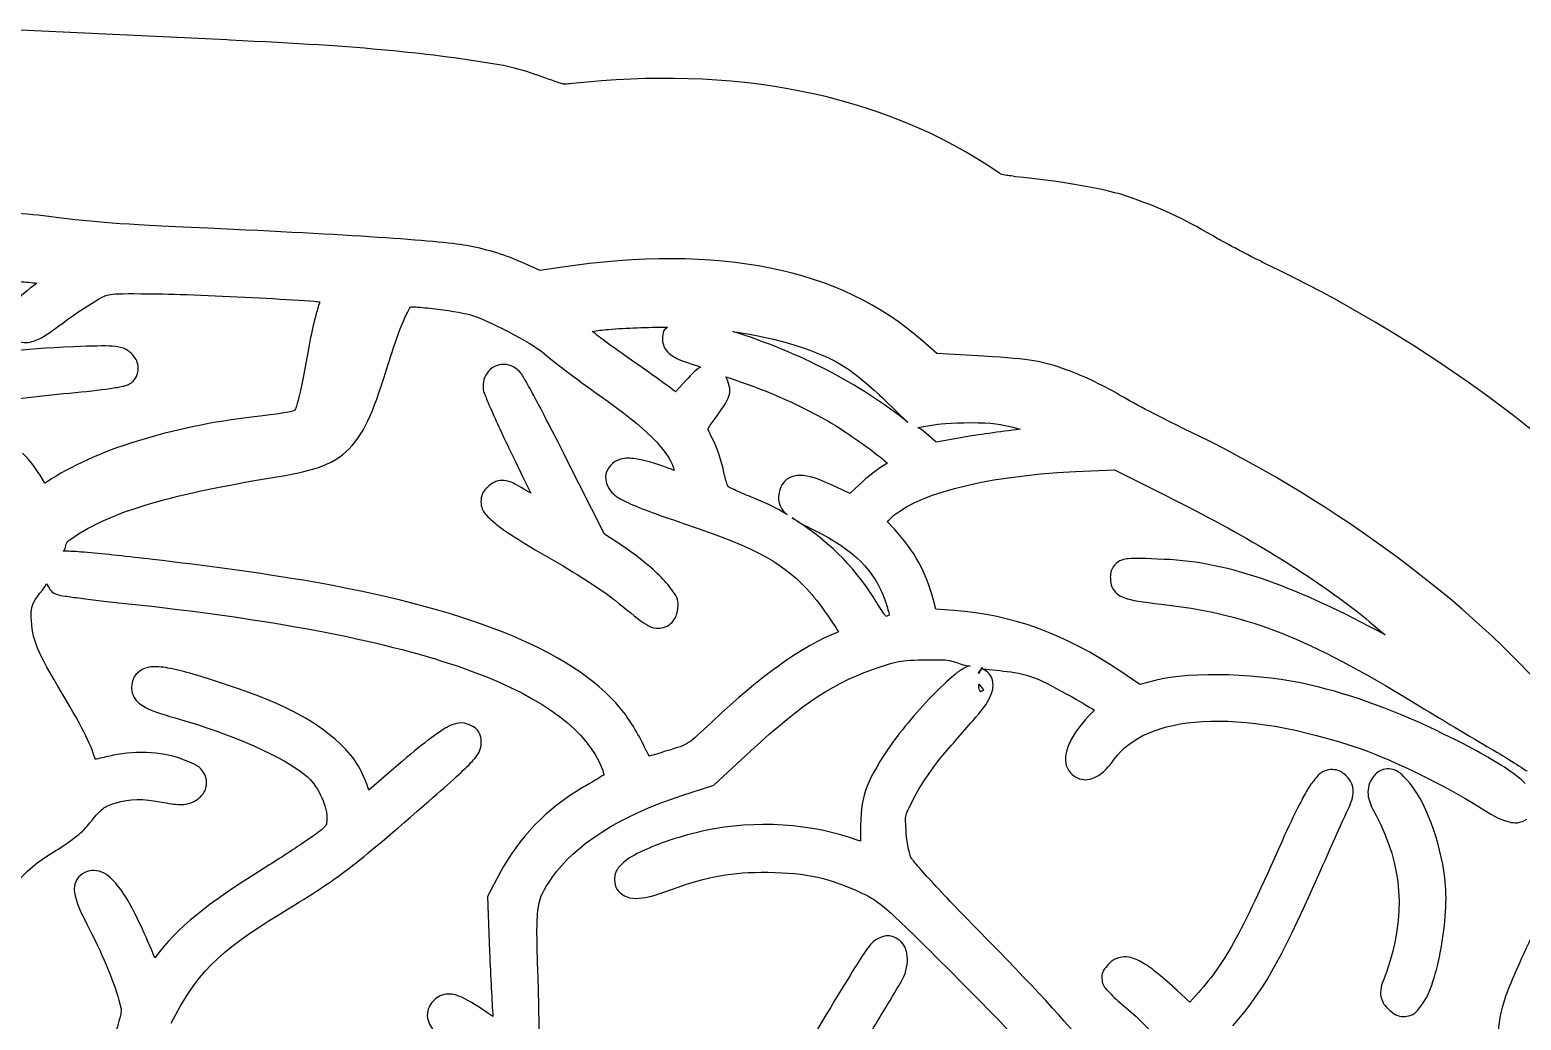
# Model space of a CAD drawing. Extents: x 3 to 1707, y 187 to 1378.
# Drawn here: x 132.5 to 212.2, y 744.8 to 797.8 of the extents above; entities that cross this region are included whole.
import ezdxf

# ---------------------------------------------------------------- set-up
doc = ezdxf.new("R2010")
doc.units = 0
doc.layers.add('Drawings', color=7, linetype='CONTINUOUS')

msp = doc.modelspace()

# ---------------------------------------------------------------- linework, layer by layer
at = {"layer": 'Drawings', "color": 7}
for points in [[(143.208216, 797.203034), (143.035405, 797.219974), (131.613656, 797.754874), (131.605185, 797.754874), (131.444515, 797.757697), (131.275657, 797.757697), (131.27481, 797.755552)], [(191.356306, 788.783934), (191.353482, 788.783934)], [(160.834228, 785.056884), (159.764323, 784.897086), (158.672337, 785.382324)], [(166.569161, 781.875067), (166.569302, 781.875039)], [(170.060343, 781.638024), (170.060343, 781.637883)], [(183.462418, 780.309074), (180.947535, 780.452497), (180.208513, 781.114191), (180.203148, 781.114191)], [(157.568858, 779.845801), (157.568717, 779.845745)], [(158.092657, 779.840154), (158.087292, 779.840154)], [(169.679565, 779.217309), (169.679819, 779.21714)], [(167.407606, 778.853302), (166.999494, 778.412164), (166.938813, 778.456207), (166.933165, 778.461854)], [(178.167505, 777.981951), (178.167505, 777.987598), (179.408386, 776.779993)], [(179.948844, 776.497947), (181.013271, 776.680049)], [(182.331352, 775.974227), (180.919495, 775.715049), (180.114314, 776.40986)], [(164.04894, 770.245381), (163.199596, 770.796797), (161.15904, 774.855273)], [(188.359358, 774.146826), (190.444049, 774.240559), (193.151961, 772.884054)], [(169.823207, 773.327903), (169.81756, 773.327903)], [(171.014447, 772.804126), (171.014447, 772.79848)], [(176.799755, 773.438209), (176.799755, 773.443855), (176.314415, 772.980667), (175.597474, 773.311528)], [(178.691445, 771.064275), (178.310921, 771.477831), (178.410175, 771.57721)], [(181.857109, 766.730049), (180.897471, 766.80176), (180.776136, 767.270483)], [(183.175275, 763.351957), (183.180922, 763.38019)], [(183.340858, 763.628357), (183.340632, 763.627792)], [(183.373697, 763.678329), (183.373697, 763.677482)], [(192.611474, 762.985833), (191.800758, 762.776345), (190.725319, 763.498712)], [(183.197074, 762.783347), (183.197215, 762.784109)], [(183.340632, 762.403615), (183.290991, 762.375382)], [(167.341531, 756.832252), (169.045698, 757.383668), (171.025601, 759.219906)], [(136.904023, 758.973292), (136.898376, 758.973292)], [(151.41963, 757.815434), (150.61442, 757.115117)], [(205.125125, 758.267781), (205.125125, 758.26795)], [(157.618471, 752.686367), (156.962183, 751.440168), (157.066971, 748.501069)], [(139.198233, 748.188108), (139.198233, 748.182461), (139.181574, 748.159875), (139.115414, 748.319673)], [(194.784604, 746.146504), (194.464733, 745.793593), (193.791899, 746.416692)]]:
    msp.add_lwpolyline(points, dxfattribs=at)
for points in [[(152.847836, 782.961271)], [(183.511579, 776.75176)], [(173.220473, 771.673117)]]:
    msp.add_lwpolyline(points, close=True, dxfattribs=at)
for points in [[(157.578063, 795.88631), (153.978225, 796.495039), (150.28862, 796.880954), (143.208216, 797.203034)], [(160.764962, 794.9317), (159.7554, 795.271793), (158.78441, 795.682186), (157.578063, 795.88631)], [(184.329016, 790.075927), (177.913823, 794.5147), (169.848423, 795.796727), (161.485489, 794.890197)], [(161.020226, 794.857447), (160.931844, 794.848977), (160.850238, 794.906855), (160.764962, 794.9317)], [(161.485489, 794.890197), (161.265522, 794.873257), (161.313242, 794.848413), (161.020226, 794.857447)], [(184.382666, 790.043177), (184.3629, 790.045266), (184.347088, 790.065763), (184.329016, 790.075927)], [(185.152608, 789.903142), (184.717898, 790.003651), (184.781996, 789.922905), (184.382666, 790.043177)], [(191.353482, 788.783934), (189.971416, 789.283939), (187.484854, 789.677561), (185.152608, 789.903142)], [(195.984315, 786.574288), (194.317025, 787.58079), (193.217838, 788.110326), (191.356306, 788.783934)], [(133.518137, 787.781018), (132.756102, 787.874469), (132.032441, 787.936581), (131.196283, 787.962838)], [(142.022342, 787.152385), (136.815105, 787.392929), (136.425291, 787.423138), (133.518137, 787.781018)], [(155.843089, 786.226007), (154.193702, 786.504948), (149.454298, 786.809101), (142.022342, 787.152385)], [(180.203148, 781.114191), (175.785562, 785.050136), (169.331514, 786.300486), (160.834228, 785.056884)], [(198.553583, 785.241132), (197.668518, 785.664258), (195.922786, 786.611443), (195.984315, 786.574288)], [(158.672337, 785.382324), (157.824178, 785.754914), (156.741058, 786.074058), (155.843089, 786.226007)], [(219.383689, 770.288097), (213.732254, 776.232614), (206.511201, 781.436921), (198.553583, 785.241132)], [(132.88331, 784.218735), (132.392238, 783.843604), (131.975317, 783.508847), (131.703083, 783.182052)], [(131.940218, 784.306821), (132.317862, 784.284235), (132.578632, 784.249226), (132.88331, 784.218735)], [(134.284126, 782.101213), (134.922031, 782.581567), (135.849564, 783.187755), (136.175788, 783.358451)], [(136.175788, 783.358451), (136.556989, 783.558057), (136.582967, 783.591372), (136.936863, 783.628639)], [(136.936863, 783.628639), (137.290787, 783.665624), (137.974578, 783.662801), (139.324905, 783.645579)], [(139.324905, 783.645579), (140.773498, 783.625816), (143.136522, 783.525872), (145.137772, 783.414069)], [(145.137772, 783.414069), (146.138383, 783.358168), (147.049426, 783.301138), (147.713309, 783.248625)], [(147.972554, 783.14868), (147.754281, 782.530832), (147.494867, 781.352335), (147.316239, 780.319887)], [(147.713309, 783.248625), (147.83247, 783.240155), (147.892643, 783.228862), (147.994579, 783.220392)], [(147.994579, 783.220392), (147.986108, 783.192159), (147.983849, 783.176631), (147.972554, 783.14868)], [(151.651062, 779.889844), (151.990867, 780.969836), (152.295489, 781.816315), (152.544513, 782.376765)], [(152.544513, 782.376765), (152.66452, 782.646954), (152.772386, 782.842918), (152.847836, 782.961271)], [(152.847836, 782.961355), (152.904592, 782.959605), (152.94836, 782.960678), (153.024318, 782.955709)], [(153.024318, 782.955709), (153.285229, 782.938769), (153.643784, 782.905454), (154.017022, 782.861976)], [(154.017022, 782.861976), (154.763471, 782.775018), (155.619197, 782.640348), (155.985913, 782.547659)], [(155.985913, 782.547659), (156.787621, 782.344947), (159.381032, 780.985393), (159.896077, 780.523955)], [(132.795069, 781.152757), (133.240312, 781.323848), (133.64687, 781.62131), (134.284126, 782.101213)], [(162.543167, 781.643558), (162.827148, 781.678284), (163.069422, 781.718657), (163.420071, 781.748302)], [(164.462417, 780.231914), (163.559111, 780.86162), (163.011113, 781.274949), (162.543167, 781.643558)], [(163.420071, 781.748302), (164.365676, 781.828201), (165.500244, 781.856433), (166.569161, 781.875067)], [(166.359726, 781.65454), (166.277838, 781.441664), (166.253837, 781.021474), (166.43142, 780.733668)], [(166.569302, 781.875039), (166.504639, 781.791187), (166.392198, 781.738956), (166.359726, 781.65454)], [(179.408386, 776.779993), (176.844257, 778.836363), (173.614437, 780.519579), (170.060343, 781.638024)], [(170.060343, 781.637883), (172.467925, 781.274582), (174.621797, 780.650918), (176.110374, 779.702378)], [(134.834863, 780.817464), (131.95942, 780.70312), (130.388277, 780.499957), (128.60835, 779.990325)], [(131.956765, 781.108714), (132.286886, 780.993242), (132.572419, 781.067212), (132.795069, 781.152757)], [(136.903007, 780.850496), (136.472447, 780.875906), (135.884804, 780.858966), (134.834863, 780.817464)], [(137.504147, 780.740106), (137.30451, 780.814923), (137.118315, 780.837227), (136.903007, 780.850496)], [(138.006034, 780.387195), (137.902968, 780.511419), (137.70367, 780.665288), (137.504147, 780.740106)], [(166.43142, 780.733668), (166.60906, 780.445834), (166.827897, 780.32144), (167.065654, 780.198768)], [(138.29281, 779.786145), (138.251019, 780.064521), (138.126776, 780.241682), (138.006034, 780.387195)], [(147.316239, 780.319887), (147.146534, 779.339557), (146.890027, 778.135143), (146.792327, 777.788867)], [(159.896077, 780.523955), (160.396948, 780.07525), (161.683883, 779.10977), (162.918326, 778.235539)], [(166.933165, 778.461854), (166.558685, 778.748079), (165.480422, 779.522252), (164.462417, 780.231914)], [(167.065654, 780.198768), (167.321765, 780.066639), (167.906838, 779.885468), (168.328616, 779.73558)], [(187.918576, 779.570163), (186.538599, 780.069434), (186.055265, 780.159892), (183.462418, 780.309074)], [(138.017046, 778.970045), (138.199486, 779.152994), (138.334375, 779.507769), (138.29281, 779.786145)], [(149.560865, 775.362646), (150.477611, 776.291112), (150.939401, 777.627911), (151.651062, 779.889844)], [(157.099952, 779.608588), (156.832547, 779.372561), (156.712539, 779.022163), (156.713894, 778.698727)], [(157.568717, 779.845745), (157.395934, 779.806783), (157.232893, 779.725755), (157.099952, 779.608588)], [(158.087292, 779.840154), (157.924166, 779.881939), (157.741641, 779.884762), (157.568858, 779.845801)], [(158.655197, 779.503788), (158.506387, 779.652575), (158.314318, 779.781035), (158.092657, 779.840154)], [(158.853732, 779.233599), (158.802905, 779.317451), (158.839613, 779.318298), (158.655197, 779.503788)], [(159.03572, 778.919283), (158.965692, 779.044354), (158.904277, 779.149945), (158.853732, 779.233599)], [(168.328616, 779.73558), (167.983417, 779.522139), (167.814277, 779.293792), (167.407606, 778.853302)], [(169.86706, 778.224726), (169.977749, 778.552876), (169.821315, 778.922925), (169.679565, 779.217309)], [(169.679819, 779.21714), (171.834594, 778.498189), (173.308544, 777.87461), (175.178322, 776.823952)], [(176.110374, 779.702378), (176.483838, 779.464375), (177.494784, 778.635853), (178.167505, 777.981951)], [(190.819489, 778.186075), (190.030375, 778.662476), (188.797429, 779.252148), (187.918576, 779.570163)], [(130.229782, 777.806625), (130.690838, 777.903746), (132.627002, 778.156487), (134.310923, 778.313913)], [(134.310923, 778.313913), (135.170574, 778.394377), (135.968273, 778.480205), (136.572124, 778.56208)], [(136.572124, 778.56208), (136.874035, 778.603018), (137.124781, 778.64085), (137.322159, 778.677835)], [(137.322159, 778.677835), (137.420989, 778.697598), (137.5033, 778.715949), (137.586882, 778.738536)], [(137.586882, 778.738536), (137.628673, 778.749829), (137.668572, 778.761122), (137.724764, 778.782579)], [(137.724764, 778.782579), (137.753001, 778.793872), (137.785502, 778.807989), (137.829552, 778.832269)], [(137.829552, 778.832269), (137.852141, 778.843562), (137.876538, 778.854855), (137.906752, 778.876312)], [(137.906752, 778.876312), (137.937248, 778.896075), (138.015663, 778.968634), (138.017046, 778.970045)], [(156.713894, 778.698727), (156.715137, 778.405388), (156.760316, 778.414761), (156.791094, 778.323767)], [(156.791094, 778.323767), (156.821873, 778.232857), (156.859767, 778.132348), (156.906923, 778.014984)], [(159.576207, 777.926699), (159.360476, 778.333592), (159.175946, 778.669083), (159.03572, 778.919283)], [(146.792327, 777.788867), (146.729358, 777.565544), (146.68144, 777.447418), (146.670992, 777.430422)], [(156.906923, 778.014984), (157.001518, 777.780086), (157.132538, 777.478672), (157.292981, 777.121667)], [(161.15904, 774.855273), (160.569787, 776.024509), (160.007642, 777.113056), (159.576207, 777.926699)], [(162.918326, 778.235539), (165.547005, 776.373948), (166.523247, 775.34565), (166.894706, 774.353518)], [(169.11149, 776.989537), (169.488061, 777.498068), (169.728076, 777.812977), (169.86706, 778.224726)], [(194.227824, 776.404976), (193.064454, 776.961135), (191.484897, 777.784434), (190.819489, 778.186075)], [(144.48702, 777.071469), (140.129014, 776.575163), (135.881331, 775.27967), (133.434838, 773.597498)], [(146.626857, 777.407836), (146.458282, 777.335842), (145.786238, 777.219522), (144.48702, 777.071469)], [(146.670992, 777.430422), (146.659697, 777.413482), (146.711004, 777.444538), (146.626857, 777.407836)], [(157.292981, 777.121667), (157.613557, 776.407658), (158.050442, 775.479361), (158.533862, 774.496885)], [(168.736473, 776.438121), (168.827397, 776.586344), (168.962935, 776.789084), (169.11149, 776.989537)], [(175.178322, 776.823952), (175.782089, 776.484677), (176.716992, 775.848223), (177.48363, 775.268941)], [(181.013271, 776.680049), (181.362084, 776.737644), (182.597063, 776.788463), (183.511579, 776.75176)], [(183.511579, 776.751732), (184.406414, 776.716158), (184.873089, 776.542809), (185.414282, 776.415365)], [(168.731108, 776.426828), (168.733932, 776.432474), (168.733536, 776.432474), (168.736473, 776.438121)], [(168.957231, 775.936056), (168.867437, 776.113076), (168.7873, 776.290322), (168.731108, 776.426828)], [(169.585931, 774.083273), (169.460275, 774.691438), (169.215968, 775.425549), (168.957231, 775.936056)], [(180.114314, 776.40986), (180.070546, 776.44741), (179.992894, 776.460961), (179.948844, 776.497947)], [(185.414282, 776.415365), (184.317975, 776.27166), (183.090874, 776.111043), (182.331352, 775.974227)], [(213.453327, 762.442943), (208.897069, 767.609051), (201.673108, 772.845685), (194.227824, 776.404976)], [(133.313503, 773.525787), (132.968502, 774.093465), (132.623105, 774.670602), (132.105716, 775.135936)], [(145.601031, 773.851764), (147.427211, 774.150157), (148.64409, 774.43418), (149.560865, 775.362646)], [(177.48363, 775.268941), (177.816235, 775.017669), (178.094766, 774.794601), (178.32744, 774.596208)], [(158.533862, 774.496885), (158.820808, 773.913735), (159.026713, 773.480981), (159.261843, 772.991508)], [(163.960671, 774.778282), (163.677735, 774.679749), (163.345977, 774.360181), (163.276824, 774.011816)], [(164.749334, 774.844347), (164.488705, 774.87258), (164.243664, 774.876815), (163.960671, 774.778282)], [(166.64653, 774.320486), (165.875035, 774.609534), (165.270874, 774.790112), (164.749334, 774.844347)], [(166.894706, 774.353518), (166.92012, 774.288018), (166.911649, 774.276725), (166.933307, 774.215742)], [(178.32744, 774.596208), (177.833347, 774.315009), (177.274957, 773.891177), (176.799755, 773.438209)], [(133.434838, 773.597498), (133.380905, 773.560513), (133.362071, 773.555431), (133.313503, 773.525787)], [(134.603996, 770.482565), (136.6079, 771.911572), (139.622327, 772.87485), (145.601031, 773.851764)], [(157.51357, 773.647668), (157.19833, 773.574827), (157.025547, 773.382279), (156.945523, 773.300263)], [(158.307739, 773.542924), (158.088336, 773.636375), (157.828809, 773.720509), (157.51357, 773.647668)], [(159.261843, 772.991508), (158.971199, 773.161752), (158.514011, 773.455092), (158.307739, 773.542924)], [(163.276824, 774.011816), (163.208773, 773.668786), (163.381302, 773.247411), (163.596694, 773.030272)], [(166.933307, 774.215742), (166.830806, 774.253292), (166.754283, 774.280113), (166.64653, 774.320486)], [(169.762413, 773.465679), (169.700573, 773.630841), (169.631392, 773.86348), (169.585931, 774.083273)], [(172.933696, 773.719493), (172.648982, 773.498712), (172.542782, 773.167766), (172.514545, 772.925443)], [(173.810601, 773.934627), (173.549125, 773.96286), (173.218411, 773.940274), (172.933696, 773.719493)], [(175.597474, 773.311528), (174.829961, 773.665935), (174.333496, 773.880505), (173.810601, 773.934627)], [(178.410175, 771.57721), (179.63705, 772.839587), (183.174484, 773.912606), (188.359358, 774.146826)], [(156.675294, 772.936341), (156.578723, 772.729676), (156.582394, 772.369651), (156.675294, 772.164341)], [(156.945523, 773.300263), (156.872672, 773.225446), (156.771583, 773.143006), (156.675294, 772.936341)], [(163.596694, 773.030272), (163.812144, 772.813161), (164.051199, 772.680071), (164.363276, 772.528489)], [(169.81756, 773.327903), (169.800618, 773.364041), (169.785567, 773.403849), (169.762413, 773.465679)], [(170.121024, 773.18448), (169.997346, 773.241792), (169.895127, 773.289506), (169.823207, 773.327903)], [(171.014447, 772.79848), (170.691781, 772.926375), (170.368184, 773.069515), (170.121024, 773.18448)], [(172.96679, 771.850166), (172.344218, 772.215414), (171.691602, 772.536027), (171.014447, 772.804126)], [(172.514545, 772.925443), (172.497602, 772.783714), (172.486279, 772.547179), (172.586239, 772.313354)], [(193.151961, 772.884054), (197.522447, 770.697954), (200.254559, 769.044467), (203.338279, 766.730162)], [(156.675294, 772.164341), (156.861094, 771.753694), (157.051102, 771.669024), (157.348128, 771.40338)], [(164.363276, 772.528489), (164.987458, 772.225268), (165.923886, 771.886219), (167.418618, 771.381528)], [(172.586239, 772.313354), (172.673661, 772.10669), (172.823261, 771.96832), (172.96679, 771.850166)], [(157.348128, 771.40338), (157.626546, 771.154367), (158.029942, 770.887396), (158.589009, 770.532114)], [(167.418618, 771.381528), (171.459577, 770.017146), (172.831196, 769.242747), (174.279365, 767.576696)], [(173.220473, 771.673117), (173.51812, 771.472664), (173.832654, 771.304509), (174.444835, 771.000384)], [(177.582883, 767.405097), (176.524612, 769.117562), (175.000654, 770.575593), (173.220473, 771.673117)], [(134.295167, 769.89806), (134.478708, 770.060399), (134.377901, 770.321271), (134.603996, 770.482565)], [(158.589009, 770.532114), (159.148076, 770.17686), (159.82941, 769.771916), (160.497218, 769.390687)], [(174.444835, 771.000384), (176.553894, 769.952719), (177.623065, 768.856295), (178.178517, 767.289314)], [(180.776136, 767.270483), (180.399509, 768.751692), (179.756041, 769.915113), (178.691445, 771.064275)], [(134.449567, 769.89806), (134.390269, 769.900262), (134.347688, 769.897157), (134.295167, 769.89806)], [(135.585688, 769.820984), (135.125846, 769.860228), (134.741822, 769.887049), (134.449567, 769.89806)], [(139.082235, 769.451529), (137.730778, 769.609633), (136.505343, 769.742469), (135.585688, 769.820984)], [(166.12259, 768.607648), (165.571769, 769.148505), (164.840596, 769.731994), (164.04894, 770.245381)], [(147.123181, 768.337657), (144.974872, 768.705306), (141.78515, 769.135095), (139.082235, 769.451529)], [(160.497218, 769.390687), (161.782487, 768.656971), (163.346711, 767.626358), (163.784189, 767.262182)], [(190.455089, 769.157116), (190.208014, 768.882975), (190.22346, 768.585005), (190.22346, 768.484383)], [(191.177564, 769.487949), (190.97454, 769.465363), (190.702079, 769.431201), (190.455089, 769.157116)], [(193.085773, 769.459716), (192.073162, 769.500089), (191.583304, 769.530863), (191.177564, 769.487949)], [(204.910071, 765.417785), (200.28994, 767.915971), (196.661836, 769.316717), (193.085773, 769.459716)], [(132.580072, 766.632024), (132.580072, 767.339371), (133.191603, 767.656285), (133.390788, 768.176024)], [(133.390788, 768.176024), (133.527456, 767.963995), (133.603131, 767.710972), (133.881634, 767.608063)], [(164.065459, 761.488983), (161.408543, 764.677886), (155.640657, 766.879966), (147.123181, 768.337657)], [(166.806465, 767.824638), (166.627442, 768.081839), (166.397987, 768.337234), (166.12259, 768.607648)], [(190.22346, 768.484383), (190.22346, 768.343784), (190.229108, 768.055357), (190.427502, 767.789572)], [(133.881634, 767.608063), (134.137745, 767.513483), (134.191593, 767.531552), (134.405574, 767.497673)], [(134.405574, 767.497673), (134.619611, 767.463793), (134.897606, 767.424267), (135.221796, 767.381918)], [(135.221796, 767.381918), (135.870205, 767.296937), (136.712011, 767.199816), (137.593263, 767.106083)], [(163.784189, 767.262182), (164.346644, 766.794053), (164.923388, 766.325302), (165.218127, 766.120727)], [(167.126336, 766.815538), (167.202858, 767.339879), (166.985432, 767.567436), (166.806465, 767.824638)], [(174.279365, 767.576696), (174.562499, 767.250974), (175.031376, 766.611443), (175.404445, 766.054775)], [(178.139917, 766.544898), (177.983766, 766.77189), (177.782548, 767.082056), (177.582883, 767.405097)], [(178.178517, 767.289314), (178.340316, 766.832675), (178.381514, 766.628919), (178.415681, 766.473186)], [(190.427502, 767.789572), (190.626009, 767.523901), (190.885734, 767.421783), (191.116883, 767.353939)], [(191.116883, 767.353939), (191.579238, 767.218421), (192.182044, 767.155462), (193.356003, 767.012067)], [(134.002969, 762.68936), (132.787078, 764.730964), (132.580072, 765.310782), (132.580072, 766.632024)], [(137.593263, 767.106083), (145.308946, 766.286482), (151.200228, 765.170606), (155.379351, 763.742418)], [(166.960866, 766.291677), (167.067348, 766.482249), (167.102052, 766.649134), (167.126336, 766.815538)], [(178.233664, 766.412486), (178.201474, 766.457376), (178.178884, 766.48815), (178.139917, 766.544898)], [(178.415681, 766.473186), (178.351865, 766.453423), (178.289292, 766.424061), (178.233664, 766.412486)], [(190.725319, 763.498712), (187.790775, 765.470609), (185.028054, 766.485383), (181.857109, 766.730049)], [(193.356003, 767.012067), (197.678147, 766.484282), (200.719935, 765.27631), (206.459809, 761.790086)], [(203.338279, 766.730162), (203.745233, 766.424739), (204.371843, 765.860702), (204.910071, 765.417785)], [(165.218127, 766.120727), (165.50736, 765.919991), (165.805629, 765.673321), (166.348713, 765.811944)], [(166.348713, 765.811944), (166.620354, 765.881397), (166.854356, 766.101246), (166.960866, 766.291677)], [(175.702262, 765.586053), (173.743848, 764.808322), (171.555894, 763.233097), (168.951809, 760.783161)], [(175.404445, 766.054775), (175.523888, 765.876626), (175.6086, 765.736562), (175.702262, 765.586053)], [(177.974589, 763.736065), (178.978221, 764.069834), (179.191186, 764.086125), (181.123678, 764.09451)], [(181.123678, 764.09451), (181.89763, 764.097333), (182.19875, 763.796597), (182.73407, 763.75261)], [(138.861816, 763.69414), (138.568178, 763.641909), (138.163851, 763.423104), (138.018006, 763.043456)], [(139.749761, 763.671553), (139.427124, 763.721243), (139.155454, 763.745241), (138.861816, 763.69414)], [(142.424551, 762.949187), (141.242912, 763.333352), (140.395064, 763.57223), (139.749761, 763.671553)], [(155.379351, 763.742418), (159.558474, 762.314201), (161.962188, 760.575988), (162.896385, 758.669309)], [(171.025601, 759.219906), (173.820964, 761.820493), (175.50881, 762.916154), (177.974589, 763.736065)], [(181.8627, 763.256389), (181.518151, 762.970418), (181.11724, 762.587721), (180.693514, 762.148023)], [(182.353546, 763.614833), (182.186665, 763.516018), (182.034975, 763.399417), (181.8627, 763.256389)], [(182.640323, 763.75261), (182.520597, 763.713366), (182.437015, 763.664241), (182.353546, 763.614833)], [(182.73407, 763.75261), (182.71148, 763.746963), (182.660089, 763.758256), (182.640323, 763.75261)], [(183.357292, 763.622146), (183.331878, 763.58262), (183.266481, 763.486628), (183.175275, 763.351957)], [(183.180922, 763.38019), (183.260269, 763.50385), (183.310926, 763.581773), (183.340858, 763.628357)], [(183.340632, 763.627792), (183.346279, 763.627058), (183.351644, 763.622146), (183.357292, 763.622146)], [(183.35732, 763.650096), (183.359522, 763.65292), (183.37398, 763.675506), (183.373697, 763.678329)], [(183.368332, 763.638803), (183.362685, 763.641146), (183.362967, 763.647273), (183.35732, 763.650096)], [(183.390357, 763.671836), (183.390357, 763.671836), (183.371156, 763.642191), (183.368332, 763.638803)], [(183.373697, 763.677482), (183.379345, 763.671836), (183.390357, 763.671836), (183.390357, 763.671836)], [(183.870106, 763.162373), (183.767605, 763.396142), (183.568166, 763.509948), (183.384766, 763.614551)], [(183.384766, 763.614551), (184.356208, 763.468869), (185.406291, 763.524488), (186.622125, 762.930779)], [(200.850984, 762.754324), (198.393111, 763.337248), (194.564298, 763.496509), (192.611474, 762.985833)], [(136.004925, 758.76324), (135.727354, 759.669233), (135.309444, 760.495581), (134.002969, 762.68936)], [(138.018006, 763.043456), (137.936147, 762.830298), (137.892662, 762.49204), (138.018006, 762.199773)], [(149.10331, 759.585494), (147.567493, 761.000243), (145.930756, 761.809228), (142.424551, 762.949187)], [(183.191709, 762.595881), (183.213452, 762.670698), (183.204698, 762.72547), (183.197074, 762.783347)], [(183.290991, 762.375382), (183.290991, 762.375382), (183.229603, 762.512311), (183.191709, 762.595881)], [(183.197215, 762.784109), (183.313439, 762.646615), (183.456347, 762.475242), (183.456432, 762.475326)], [(183.456432, 762.475326), (183.445137, 762.466856), (183.340632, 762.403615), (183.340632, 762.403615)], [(183.892131, 762.329729), (183.966112, 762.56011), (184.001663, 762.864121), (183.870106, 763.162373)], [(186.622125, 762.930779), (187.191216, 762.652968), (187.987334, 762.218238), (188.668187, 761.822413)], [(208.05916, 760.107491), (205.474785, 761.372522), (203.266896, 762.181309), (200.850984, 762.754324)], [(138.018006, 762.199773), (138.143379, 761.907507), (138.363007, 761.734637), (138.569534, 761.609763)], [(138.569534, 761.609763), (138.982615, 761.359902), (139.480125, 761.211143), (140.273673, 760.986635)], [(180.693514, 762.148023), (179.846061, 761.268653), (178.922142, 760.183099), (178.327553, 759.286141)], [(183.042815, 761.028363), (183.462362, 761.513291), (183.744056, 761.868771), (183.892131, 762.329729)], [(188.668187, 761.822413), (188.936751, 761.666285), (189.160502, 761.530428), (189.374116, 761.397819)], [(206.459809, 761.790086), (207.781081, 760.987567), (209.606329, 759.897326), (210.524403, 759.358304)], [(140.273673, 760.986635), (143.350927, 760.116187), (146.071518, 758.877498), (147.228167, 757.931753)], [(165.344968, 759.426656), (165.015554, 760.120394), (164.501271, 760.965856), (164.065459, 761.488983)], [(181.294541, 759.010164), (181.839376, 759.636821), (182.624566, 760.544932), (183.042815, 761.028363)], [(189.203168, 761.221363), (188.751374, 760.780563), (188.38703, 760.296765), (188.138741, 759.826264)], [(189.374116, 761.397819), (189.310864, 761.334012), (189.272914, 761.289404), (189.203168, 761.221363)], [(190.433008, 758.77298), (191.272582, 759.940805), (192.87295, 760.662945), (195.159423, 760.796712)], [(195.159423, 760.796712), (197.445925, 760.930536), (200.363216, 760.457833), (203.614015, 759.324396)], [(154.458425, 760.280277), (153.789262, 759.843853), (152.874322, 759.082836), (151.41963, 757.815434)], [(155.42357, 760.710405), (155.056233, 760.65648), (154.793007, 760.498376), (154.458425, 760.280277)], [(156.49901, 760.219632), (156.315186, 760.517009), (155.790935, 760.764273), (155.42357, 760.710405)], [(156.548622, 759.260166), (156.66527, 759.530637), (156.641889, 759.988603), (156.49901, 760.219632)], [(168.951809, 760.783161), (167.605407, 759.516464), (167.764692, 759.59786), (166.525195, 759.222617)], [(211.42336, 758.24367), (210.630913, 758.77809), (209.511932, 759.39639), (208.05916, 760.107491)], [(140.891416, 758.675548), (139.731266, 759.186422), (138.287868, 759.269003), (136.904023, 758.973292)], [(150.61442, 757.115117), (150.329451, 758.02032), (149.914083, 758.83865), (149.10331, 759.585494)], [(156.05227, 758.576394), (156.273649, 758.810727), (156.432059, 758.989752), (156.548622, 759.260166)], [(165.604185, 758.935884), (165.521732, 759.084671), (165.440974, 759.224536), (165.344968, 759.426656)], [(166.525195, 759.222617), (166.181549, 759.118437), (165.862526, 759.01934), (165.604185, 758.935884)], [(178.327553, 759.286141), (177.117592, 757.460857), (176.877068, 756.732025), (176.877068, 754.940932)], [(188.138741, 759.826264), (188.014498, 759.591084), (187.916091, 759.361748), (187.863006, 759.109403)], [(203.614015, 759.324396), (205.355907, 758.717079), (208.228216, 757.312578), (209.829515, 756.286059)], [(210.524403, 759.358304), (210.97343, 759.094609), (211.429092, 758.819536), (211.792871, 758.591838)], [(136.0601, 758.780179), (136.03751, 758.774533), (136.026385, 758.768886), (136.004925, 758.76324)], [(136.898376, 758.973292), (136.599599, 758.909203), (136.305227, 758.840315), (136.0601, 758.780179)], [(141.851055, 757.958687), (141.57659, 758.471227), (141.270698, 758.508579), (140.891416, 758.675548)], [(153.576015, 756.326573), (154.873511, 757.450947), (155.609851, 758.107587), (156.05227, 758.576394)], [(162.896385, 758.669309), (163.109293, 758.234607), (163.163254, 758.009394), (163.177655, 757.935932)], [(179.788909, 756.809976), (180.077436, 757.37805), (180.809681, 758.45248), (181.294541, 759.010164)], [(187.863006, 759.109403), (187.810202, 758.857001), (187.773127, 758.541019), (187.98434, 758.19957)], [(189.451344, 757.830058), (189.855954, 758.036723), (190.13296, 758.3555), (190.433008, 758.77298)], [(211.792871, 758.591838), (212.15665, 758.363998), (212.459324, 758.156261), (212.487759, 758.134155)], [(141.845408, 757.07641), (141.962027, 757.292956), (141.987892, 757.702417), (141.851055, 757.958687)], [(147.228167, 757.931753), (147.855483, 757.418846), (148.369794, 756.346279), (148.369794, 755.670921)], [(163.177655, 757.935932), (162.968136, 757.810295), (162.489545, 757.52359), (162.036028, 757.257665)], [(187.98434, 758.19957), (188.120726, 757.979071), (188.385138, 757.761989), (188.684734, 757.703293)], [(188.684734, 757.703293), (188.984358, 757.644568), (189.249025, 757.725879), (189.451344, 757.830058)], [(201.088317, 757.62712), (200.930471, 757.456029), (200.853949, 757.322205), (200.735353, 757.119804)], [(201.79978, 758.195081), (201.311814, 758.038106), (201.281769, 757.836919), (201.088317, 757.62712)], [(202.522255, 758.118005), (202.353679, 758.210892), (202.029602, 758.269051), (201.79978, 758.195081)], [(202.83659, 757.869838), (202.765715, 757.940703), (202.690859, 758.025119), (202.522255, 758.118005)], [(203.123395, 757.467294), (203.039248, 757.671982), (202.916699, 757.789685), (202.83659, 757.869838)], [(204.386103, 757.981217), (204.2452, 757.838359), (204.184631, 757.718934), (204.12138, 757.600751)], [(205.125125, 758.26795), (204.837248, 758.290536), (204.527176, 758.123963), (204.386103, 757.981217)], [(205.715225, 758.01425), (205.590134, 758.114476), (205.416109, 758.245759), (205.125125, 758.267781)], [(206.040629, 757.699933), (205.93474, 757.815123), (205.840146, 757.91422), (205.715225, 758.01425)], [(208.092226, 752.439358), (207.845998, 754.385309), (207.080518, 756.568049), (206.040629, 757.699933)], [(212.382971, 757.482709), (212.135331, 757.736523), (211.819584, 757.976474), (211.42336, 758.24367)], [(141.475897, 756.64631), (141.601552, 756.75049), (141.728901, 756.859751), (141.845408, 757.07641)], [(162.036028, 757.257665), (160.103253, 756.124397), (158.622611, 754.595982), (157.618471, 752.686367)], [(160.403583, 752.448449), (161.584291, 754.174748), (163.981679, 755.747404), (167.341531, 756.832252)], [(179.320144, 754.846916), (179.259435, 755.920415), (179.20409, 755.658894), (179.788909, 756.809976)], [(200.735353, 757.119804), (200.616757, 756.917374), (200.48376, 756.668106), (200.338282, 756.386427)], [(202.764896, 755.757878), (202.982322, 756.236849), (203.11467, 756.489928), (203.178542, 756.844194)], [(203.178542, 756.844194), (203.21045, 757.021215), (203.207542, 757.262747), (203.123395, 757.467294)], [(204.12138, 757.600751), (203.979347, 757.336209), (203.951392, 756.941513), (204.027633, 756.652296)], [(135.563748, 755.201606), (135.979229, 755.72078), (136.229495, 755.991929), (136.402052, 756.127983)], [(136.402052, 756.127983), (136.574581, 756.264065), (136.697836, 756.318837), (137.058339, 756.425755)], [(137.058339, 756.425755), (137.925727, 756.682957), (138.426852, 756.691709), (139.661464, 756.464434)], [(139.661464, 756.464434), (140.059551, 756.391311), (140.340058, 756.348115), (140.62658, 756.354044)], [(140.62658, 756.354044), (140.913131, 756.35969), (141.262339, 756.470081), (141.475897, 756.64631)], [(145.816311, 750.481492), (149.067844, 752.468099), (149.406605, 752.713555), (153.576015, 756.326573)], [(200.338282, 756.386427), (200.047496, 755.82304), (199.711333, 755.123994), (199.39519, 754.406822)], [(204.027633, 756.652296), (204.103873, 756.36305), (204.234328, 756.110987), (204.419197, 755.764513)], [(209.829515, 756.286059), (210.541204, 755.829844), (211.008867, 755.548955), (211.522642, 755.425859)], [(148.3367, 755.262871), (148.331053, 755.251578), (148.297197, 755.193701), (148.088524, 755.003693)], [(148.369794, 755.670921), (148.369794, 755.3653), (148.342404, 755.275068), (148.3367, 755.262871)], [(176.75562, 754.428194), (174.342645, 755.340286), (171.208351, 755.543901), (168.587805, 754.963066)], [(201.248252, 752.377669), (201.827621, 753.67017), (202.510932, 755.198133), (202.764896, 755.757878)], [(204.419197, 755.764513), (205.844353, 753.095659), (206.023207, 750.451029), (204.970696, 747.393889)], [(211.522642, 755.425859), (211.7796, 755.364312), (212.143576, 755.329303), (212.476746, 755.580293)], [(133.754821, 753.812012), (134.114505, 754.020935), (134.477268, 754.269074), (134.79166, 754.506795)], [(134.79166, 754.506795), (135.106024, 754.744515), (135.355781, 754.941666), (135.563748, 755.201606)], [(148.088524, 755.003693), (148.068758, 754.98393), (147.596097, 754.6326), (147.029632, 754.253772)], [(168.587805, 754.963066), (167.285649, 754.674441), (166.113837, 754.284856), (165.256699, 753.882283)], [(176.871421, 754.389515), (176.819464, 754.409278), (176.814353, 754.406455), (176.75562, 754.428194)], [(176.877068, 754.940932), (176.877068, 754.684577), (176.874386, 754.558743), (176.871421, 754.389515)], [(179.579361, 753.495917), (179.534182, 753.582309), (179.354594, 754.238385), (179.320144, 754.846916)], [(130.158992, 749.389586), (131.011188, 751.498045), (132.160694, 752.886369), (133.754821, 753.812012)], [(147.029632, 754.253772), (146.463167, 753.874943), (145.749389, 753.408225), (145.027676, 752.957939)], [(165.256699, 753.882283), (164.828116, 753.680983), (164.477467, 753.489084), (164.1923, 753.237106)], [(179.860603, 753.15955), (179.662378, 753.38993), (179.501879, 753.644421), (179.579361, 753.495917)], [(199.39519, 754.406822), (197.155139, 749.325215), (196.309324, 747.814276), (194.784604, 746.146504)], [(135.900109, 752.830298), (135.65021, 752.830298), (135.215471, 752.698451), (135.017698, 752.350565)], [(136.909388, 752.350565), (136.659772, 752.593933), (136.358284, 752.830298), (135.900109, 752.830298)], [(145.027676, 752.957939), (141.92882, 751.024354), (140.4041, 749.79789), (139.198233, 748.188108)], [(164.1923, 753.237106), (164.049703, 753.111187), (163.913035, 752.973128), (163.811748, 752.740828)], [(180.665813, 752.255223), (180.332643, 752.61714), (180.058997, 752.929142), (179.860603, 753.15955)], [(135.017698, 752.350565), (134.820067, 752.002623), (134.874705, 751.715551), (134.929485, 751.473793)], [(137.609782, 751.435199), (137.376826, 751.809087), (137.159089, 752.107367), (136.909388, 752.350565)], [(159.675602, 750.898944), (159.774997, 751.491072), (159.93849, 751.768629), (160.403583, 752.448449)], [(163.811748, 752.740828), (163.710377, 752.508472), (163.700296, 752.111546), (163.866895, 751.842006)], [(166.773343, 751.808663), (168.736981, 752.531397), (169.98495, 752.755651), (171.935429, 752.735069)], [(171.935429, 752.735069), (173.991121, 752.712482), (175.285511, 752.422841), (176.976209, 751.610158)], [(183.16415, 749.635946), (182.221227, 750.597219), (181.332181, 751.531388), (180.665813, 752.255223)], [(196.770041, 744.536411), (198.410195, 746.415845), (199.198208, 747.804225), (201.248252, 752.377669)], [(207.893691, 748.673148), (208.123259, 749.954977), (208.230814, 751.344741), (208.092226, 752.439358)], [(134.929485, 751.473793), (135.038481, 750.990305), (135.28869, 750.476834), (135.701573, 749.676178)], [(139.115414, 748.319673), (138.575209, 749.646223), (138.075525, 750.687423), (137.609782, 751.435199)], [(163.866895, 751.842006), (164.023047, 751.589604), (164.309428, 751.42752), (164.545264, 751.373312)], [(164.545264, 751.373312), (164.781044, 751.319105), (164.990592, 751.332939), (165.207058, 751.362019)], [(165.207058, 751.362019), (165.63999, 751.421591), (166.125358, 751.570378), (166.773343, 751.808663)], [(176.976209, 751.610158), (177.477813, 751.369049), (177.735787, 751.226558), (178.382559, 750.656197)], [(140.064097, 744.680512), (141.298172, 747.192786), (142.595047, 748.513379), (145.816311, 750.481492)], [(159.637002, 747.551795), (159.579116, 749.338851), (159.576207, 750.306816), (159.675602, 750.898944)], [(178.382559, 750.656197), (179.02933, 750.085865), (180.021668, 749.105902), (181.807412, 747.320088)], [(135.701573, 749.676178), (136.463129, 748.199485), (137.049868, 746.741257), (137.3175, 745.70593)], [(189.081805, 743.20636), (187.878508, 744.751094), (186.090533, 746.652776), (183.16415, 749.635946)], [(213.028246, 749.945519), (212.152782, 748.082234), (211.644542, 746.961784), (211.340625, 746.107599)], [(177.555522, 749.019594), (177.366898, 748.837492), (177.224554, 748.635232), (176.992981, 748.286217)], [(178.316597, 749.34495), (178.144068, 749.34495), (177.744033, 749.201809), (177.555522, 749.019594)], [(179.138326, 748.920355), (178.980198, 749.140854), (178.646661, 749.34495), (178.316597, 749.34495)], [(179.369983, 748.269672), (179.347393, 748.478878), (179.296171, 748.69997), (179.138326, 748.920355)], [(157.066971, 748.501069), (157.116951, 747.147641), (157.188109, 745.805959), (157.243453, 745.027098)], [(176.992981, 748.286217), (176.529808, 747.588187), (175.762153, 746.315054), (174.290604, 743.880335)], [(179.121807, 747.01794), (179.334997, 747.431184), (179.417054, 747.851064), (179.369983, 748.269672)], [(191.205322, 748.197791), (190.91654, 748.244376), (190.530962, 748.175205), (190.27327, 747.960635)], [(191.977438, 747.883475), (191.727539, 748.033391), (191.494103, 748.151123), (191.205322, 748.197791)], [(207.457992, 746.897555), (207.632215, 747.423561), (207.778963, 748.032206), (207.893691, 748.673148)], [(159.410879, 737.37805), (159.788861, 739.073152), (159.824242, 741.760413), (159.637002, 747.551795)], [(181.807412, 747.320088), (186.314086, 742.813274), (187.463761, 741.426673), (188.519236, 739.329958)], [(189.980988, 747.651852), (189.896559, 747.535533), (189.771412, 747.466645), (189.771412, 747.061813)], [(190.27327, 747.960635), (190.159192, 747.865773), (190.065445, 747.768087), (189.980988, 747.651852)], [(193.791899, 746.416692), (193.039154, 747.11379), (192.477404, 747.58367), (191.977438, 747.883475)], [(204.970696, 747.393889), (204.792802, 746.877142), (204.67158, 746.725786), (204.656332, 746.291056)], [(178.305556, 745.633851), (178.728322, 746.333066), (178.999568, 746.781376), (179.121807, 747.01794)], [(189.771412, 747.061813), (189.771412, 747.060712), (189.788072, 746.914156), (189.788072, 746.913026)], [(189.788072, 746.913026), (189.788326, 746.911699), (189.801626, 746.84075), (189.810097, 746.813646)], [(189.810097, 746.813646), (189.827039, 746.759439), (189.84449, 746.727254), (189.859738, 746.697892)], [(189.859738, 746.697892), (189.890234, 746.639167), (189.915478, 746.606135), (189.936938, 746.57649)], [(189.936938, 746.57649), (189.979858, 746.517201), (190.017894, 746.472311), (190.058273, 746.427703)], [(206.790664, 745.568633), (207.106073, 745.935068), (207.283684, 746.371548), (207.457992, 746.897555)], [(137.3175, 745.70593), (137.382445, 745.454939), (137.390154, 745.38735), (137.372647, 745.231702)], [(154.09987, 745.90387), (153.95699, 745.761012), (153.769326, 745.528317), (153.741372, 745.187009)], [(154.855439, 746.229198), (154.574197, 746.223551), (154.261584, 746.065447), (154.09987, 745.90387)], [(155.577914, 746.052742), (155.354276, 746.154098), (155.136681, 746.23428), (154.855439, 746.229198)], [(157.243453, 745.027098), (156.512027, 745.517108), (155.985009, 745.868043), (155.577914, 746.052742)], [(190.058273, 746.427703), (190.139031, 746.338487), (190.230802, 746.244754), (190.345077, 746.135436)], [(190.345077, 746.135436), (190.573516, 745.916632), (190.877884, 745.646104), (191.210941, 745.363437)], [(204.656332, 746.291056), (204.647861, 746.073663), (204.771483, 745.763383), (204.882455, 745.629334)], [(211.340625, 746.107599), (211.036709, 745.253441), (210.94604, 744.631753), (210.93802, 743.979122)], [(137.372647, 745.231702), (137.355704, 745.076139), (137.28401, 744.801207), (137.12447, 744.305297)], [(153.741372, 745.187009), (153.713134, 744.845702), (153.86762, 744.557473), (154.022642, 744.365404)], [(176.772365, 743.12488), (177.337898, 744.043267), (177.882818, 744.93472), (178.305556, 745.633851)], [(191.210941, 745.363437), (193.305995, 743.585189), (194.751877, 741.366791), (195.391335, 738.994495)], [(204.882455, 745.629334), (204.993427, 745.495228), (205.052104, 745.459654), (205.108578, 745.403188)], [(205.108578, 745.403188), (205.176912, 745.334865), (205.241575, 745.261459), (205.378807, 745.171679)], [(205.378807, 745.171679), (205.51604, 745.081898), (205.809, 744.982236), (206.068189, 745.039267)], [(206.068189, 745.039267), (206.586594, 745.15361), (206.62943, 745.381393), (206.790664, 745.568633)]]:
    msp.add_open_spline(points, degree=3, dxfattribs=at)

doc.saveas('drawing.dxf')
